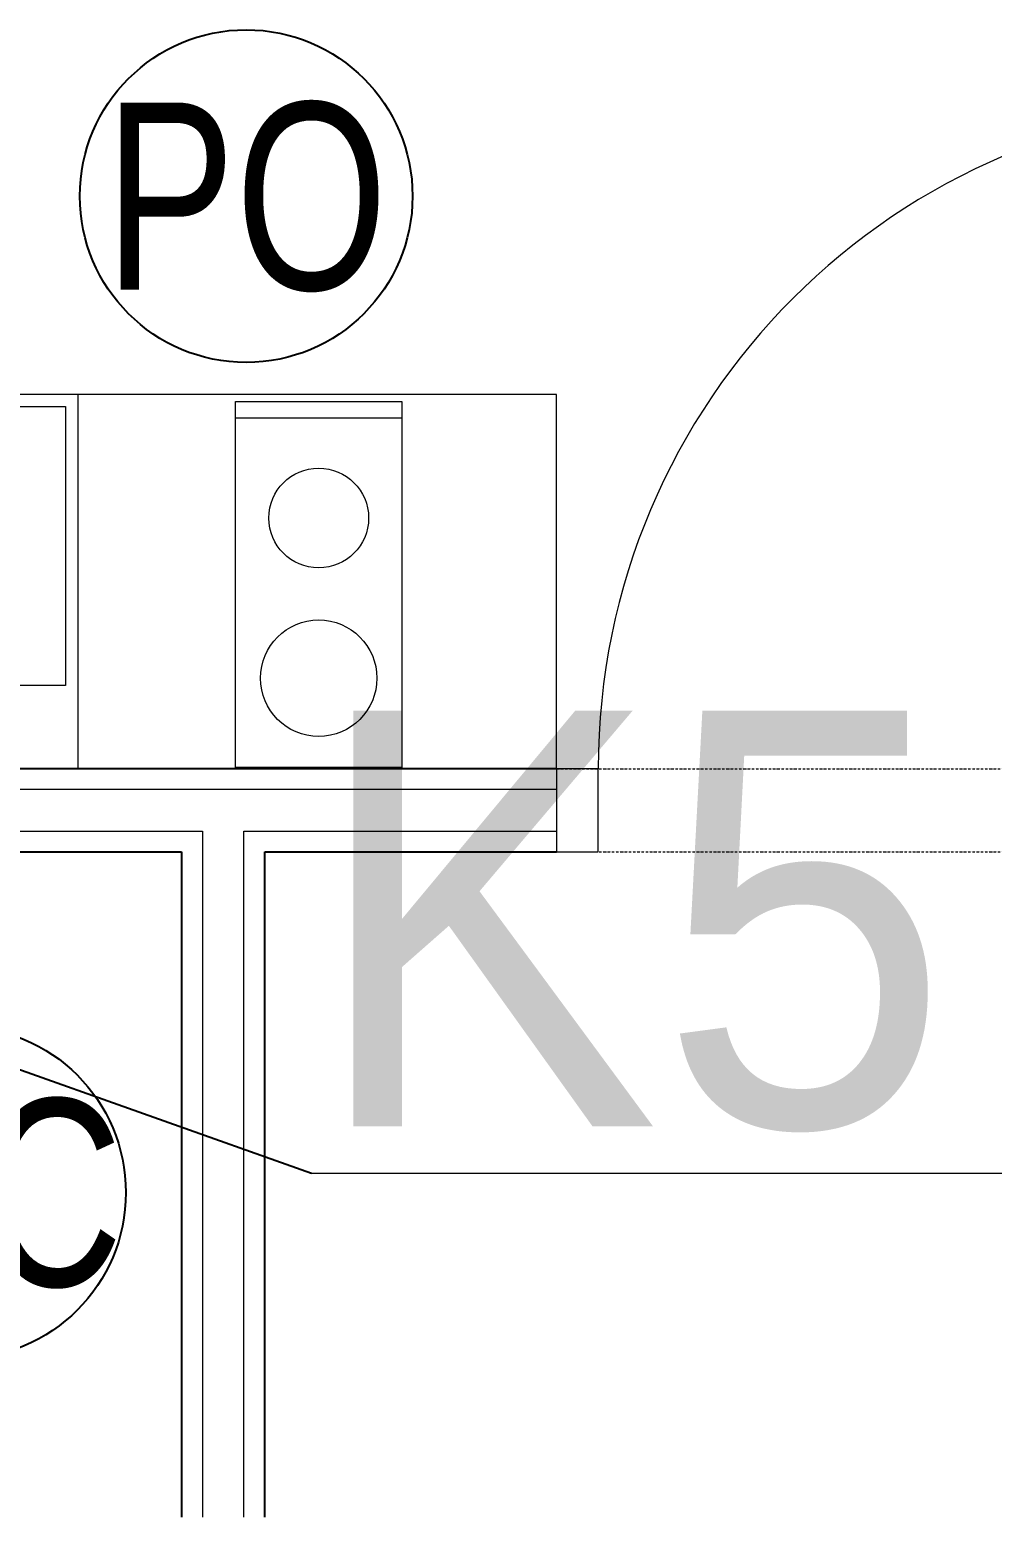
# Model space of a CAD drawing. Header units: millimetres. Extents: x 2377 to 264466, y -28213 to 61616.
# Drawn here: x 31034 to 32191, y 15560 to 17348 of the extents above; entities that cross this region are included whole.
import ezdxf
from ezdxf.enums import TextEntityAlignment as Align
from ezdxf.lldxf.tags import DXFTag

# ---------------------------------------------------------------- set-up
doc = ezdxf.new("R2010")
doc.units = ezdxf.units.MM
doc.linetypes.add('Bodkočiarkovaná 3mm', pattern=[5, 3, -1, 0, -1])
doc.layers.get('0').update_dxf_attribs({"color": 8})
for name, color, linetype, lineweight in [('01_Plná_0_18mm_čierna', 8, 'Continuous', 9), ('Common Edges', 8, 'Continuous', 20), ('Dvere - nad rovinou rezu', 8, 'Bodkočiarkovaná 3mm', 9), ('Frame_Mullion', 8, 'Continuous', 20), ('Plan Swing', 8, 'Continuous', 9), ('Plumbing Fixtures', 8, 'Continuous', 9), ('Walls', 8, 'Continuous', 25)]:
    doc.layers.add(name, color=color, linetype=linetype, lineweight=lineweight)
doc.layers.add('IS_Popisy_úseků_Vodovod', color=7, linetype='SOLID')
doc.layers.add('ZTI_T_ZARPR', color=4, linetype='Continuous')
doc.styles.add('HRUBE', font='arial.ttf', dxfattribs={"width": 0.75})
doc.styles.add('Style-Arial', font='arial.ttf')
tags = doc.linetypes.add('SOLID', pattern=[10, 10, 0]).pattern_tags.tags
tags[6:7] = [DXFTag(74, 4), DXFTag(75, 0), DXFTag(340, '0'), DXFTag(46, 0.0), DXFTag(50, 0.0), DXFTag(44, 0.0), DXFTag(45, 0.0)]
tags[4:5] = [DXFTag(74, 4), DXFTag(75, 0), DXFTag(340, '0'), DXFTag(46, 0.0), DXFTag(50, 0.0), DXFTag(44, 0.0), DXFTag(45, 0.0)]

# ---------------------------------------------------------------- blocks, each defined once
blk = doc.blocks.new('Dvere 1-kridlové obložkové plné - 800x1970-4671120-2NP _PRAC_')
at = {"layer": 'Dvere - nad rovinou rezu'}
for p, q in [((-450, 50), (450, 50)), ((-450, -50), (450, -50))]:
    blk.add_line(p, q, dxfattribs=at)
at = {"layer": 'Frame_Mullion'}
for p, q in [((-400, 50), (-450, 50)), ((-450, 50), (-450, -50)), ((-400, -50), (-400, 50)), ((450, 50), (400, 50)), ((400, 50), (400, -50)), ((450, -50), (450, 50)), ((-450, -50), (-400, -50)), ((400, -50), (450, -50))]:
    blk.add_line(p, q, dxfattribs=at)
at = {"layer": 'Plan Swing'}
blk.add_line((400, 50), (400, 850), dxfattribs=at)
blk.add_arc((400, 50), 800, 90, 180, dxfattribs=at)
blk = doc.blocks.new('CS_Umyvadlo - CS_Umyvadlo-5044044-2NP _PRAC_')
at = {"layer": 'Plumbing Fixtures'}
for p, q in [((0, 600), (0, 150)), ((575.5, 600), (575.5, 150)), ((1175.5, 150), (1175.5, 600)), ((590.5, 164.5), (590.5, 500)), ((590.5, 500), (1160.5, 500)), ((1160.5, 500), (1160.5, 164.5)), ((1160.5, 164.5), (590.5, 164.5)), ((0, 150), (575.5, 150)), ((575.5, 150), (1175.5, 150)), ((1175.5, 150), (1751, 150))]:
    blk.add_line(p, q, dxfattribs=at)
for start, end in [(0, 180), (180, 0)]:
    blk.add_arc((875.5, 450), 20, start, end, dxfattribs=at)
blk = doc.blocks.new('2NP podklad')
at = {"layer": '01_Plná_0_18mm_čierna', "color": 252}
for p, q in [((31281.6, 16901.1), (31481.6, 16901.1)), ((31281.6, 16461.1), (31281.6, 16901.1)), ((31481.6, 16901.1), (31481.6, 16461.1)), ((31481.6, 16881.1), (31281.6, 16881.1)), ((31481.6, 16461.1), (31281.6, 16461.1))]:
    blk.add_line(p, q, dxfattribs=at)
for centre, radius in [((31381.6, 16761.1), 60), ((31381.6, 16568.5), 70)]:
    blk.add_circle(centre, radius, dxfattribs=at)
at = {"layer": 'Common Edges', "color": 252}
for p, q in [((31667.7, 16434.7), (28367, 16434.7)), ((29891.7, 16384.7), (31241.7, 16384.7)), ((31241.7, 16384.7), (31241.7, 15559.7)), ((31291.7, 16384.7), (31667.7, 16384.7)), ((31291.7, 15559.7), (31291.7, 16384.7))]:
    blk.add_line(p, q, dxfattribs=at)
at = {"layer": 'Walls', "color": 252}
for p, q in [((31667.7, 16459.7), (29916.7, 16459.7)), ((29916.7, 16359.7), (31216.7, 16359.7)), ((31216.7, 16359.7), (31216.7, 15559.7)), ((31316.7, 16359.7), (31667.7, 16359.7)), ((31316.7, 15559.7), (31316.7, 16359.7))]:
    blk.add_line(p, q, dxfattribs=at)
at = {"layer": 'Frame_Mullion', "color": 252}
blk.add_blockref('Dvere 1-kridlové obložkové plné - 800x1970-4671120-2NP _PRAC_', (32117.7, 16409.7), dxfattribs=at)
at = {"layer": 'Plumbing Fixtures', "color": 252, "rotation": 180}
blk.add_blockref('CS_Umyvadlo - CS_Umyvadlo-5044044-2NP _PRAC_', (31667.7, 17059.7), dxfattribs=at)

msp = doc.modelspace()

# ---------------------------------------------------------------- block references
at = {"color": 0}
msp.add_blockref('2NP podklad', (0, 0), dxfattribs=at)

# ---------------------------------------------------------------- next in the draw order: linework, layer by layer
msp.add_line((29841.7, 16516.2), (31373.1, 15973.4), dxfattribs=at)
at = {"color": 7, "lineweight": 18, "transparency": 33554687}
msp.add_line((31373.1, 15973.4), (32580, 15973.4), dxfattribs=at)
at = {"layer": 'ZTI_T_ZARPR', "color": 4, "linetype": 'Continuous'}
for centre in [(31294.4, 17148.1), (30949.7, 15950)]:
    msp.add_circle(centre, 200, dxfattribs=at)

# ---------------------------------------------------------------- next in the draw order: texts
at = {"layer": 'IS_Popisy_úseků_Vodovod', "ltscale": 10, "insert": (35117.6, 16022.4), "char_height": 500, "width": 3746.128, "attachment_point": 9, "style": 'Style-Arial'}
msp.add_mtext('\\pxql;{\\W0.9;K5}', dxfattribs=at)
at = {"layer": 'ZTI_T_ZARPR', "color": 4, "linetype": 'Continuous', "style": 'HRUBE', "width": 0.75}
for s, p in [('PO', (31294.4, 17148.1)), ('WC', (30949.7, 15950))]:
    msp.add_text(s, height=225, dxfattribs=at).set_placement(p, align=Align.MIDDLE_CENTER)

doc.saveas('drawing.dxf')
